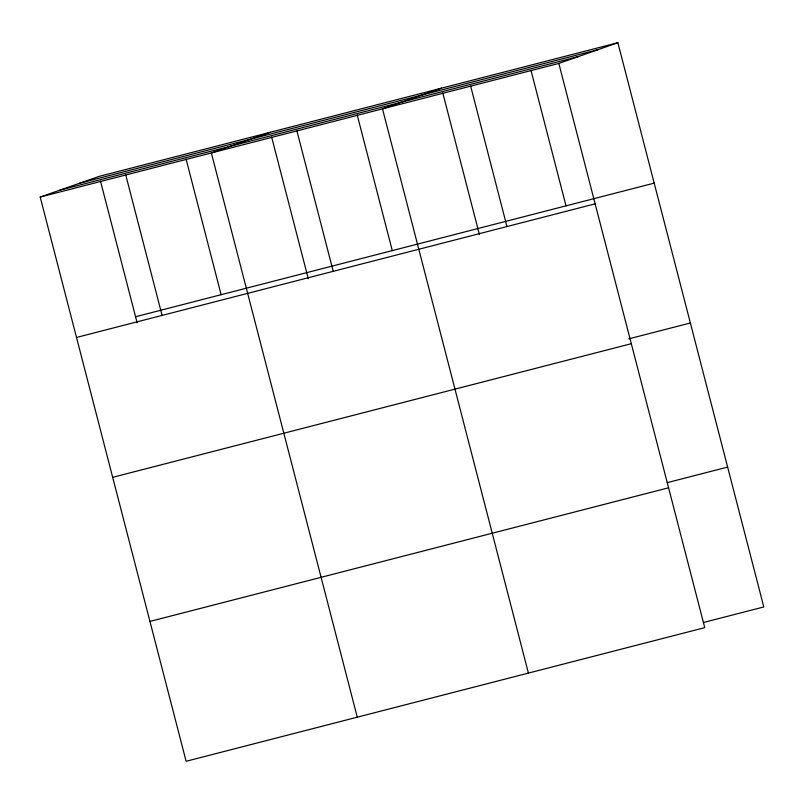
<?xml version="1.0" encoding="UTF-8"?>
<svg xmlns="http://www.w3.org/2000/svg" width="804" height="804" viewBox="0 0 804 804"><rect width="100%" height="100%" fill="white"/><g stroke="black" fill="none" stroke-linecap="round" stroke-linejoin="round"><path stroke-width="1.21" d="M617.884 42.712L558.83 63.426L704.746 627.653L186.116 761.287L40.2 197.05L99.254 176.347L617.884 42.712L763.8 606.95L703.41 622.507M270.405 132.248L211.351 152.961L357.267 717.188M441.547 88.149L382.493 108.862L528.409 673.089M79.767 183.181L598.397 49.546M59.687 190.216L578.317 56.592M40.2 197.05L558.83 63.426M135.564 316.746L654.195 183.121M76.511 337.459L595.141 203.834M628.768 338.856L690.365 322.987M112.681 477.325L631.311 343.7M667.24 482.641L727.63 467.084M149.946 621.422L668.576 487.797M530.962 70.27L566.026 205.844M470.662 86.149L506.972 226.557M442.803 92.993L479.435 234.637M357.227 115.042L392.282 250.607M296.917 130.911L333.228 271.32M271.651 137.092L308.284 278.737M186.076 159.132L221.14 294.706M125.776 175.011L162.086 315.419M100.51 181.181L137.142 322.836"/></g></svg>
